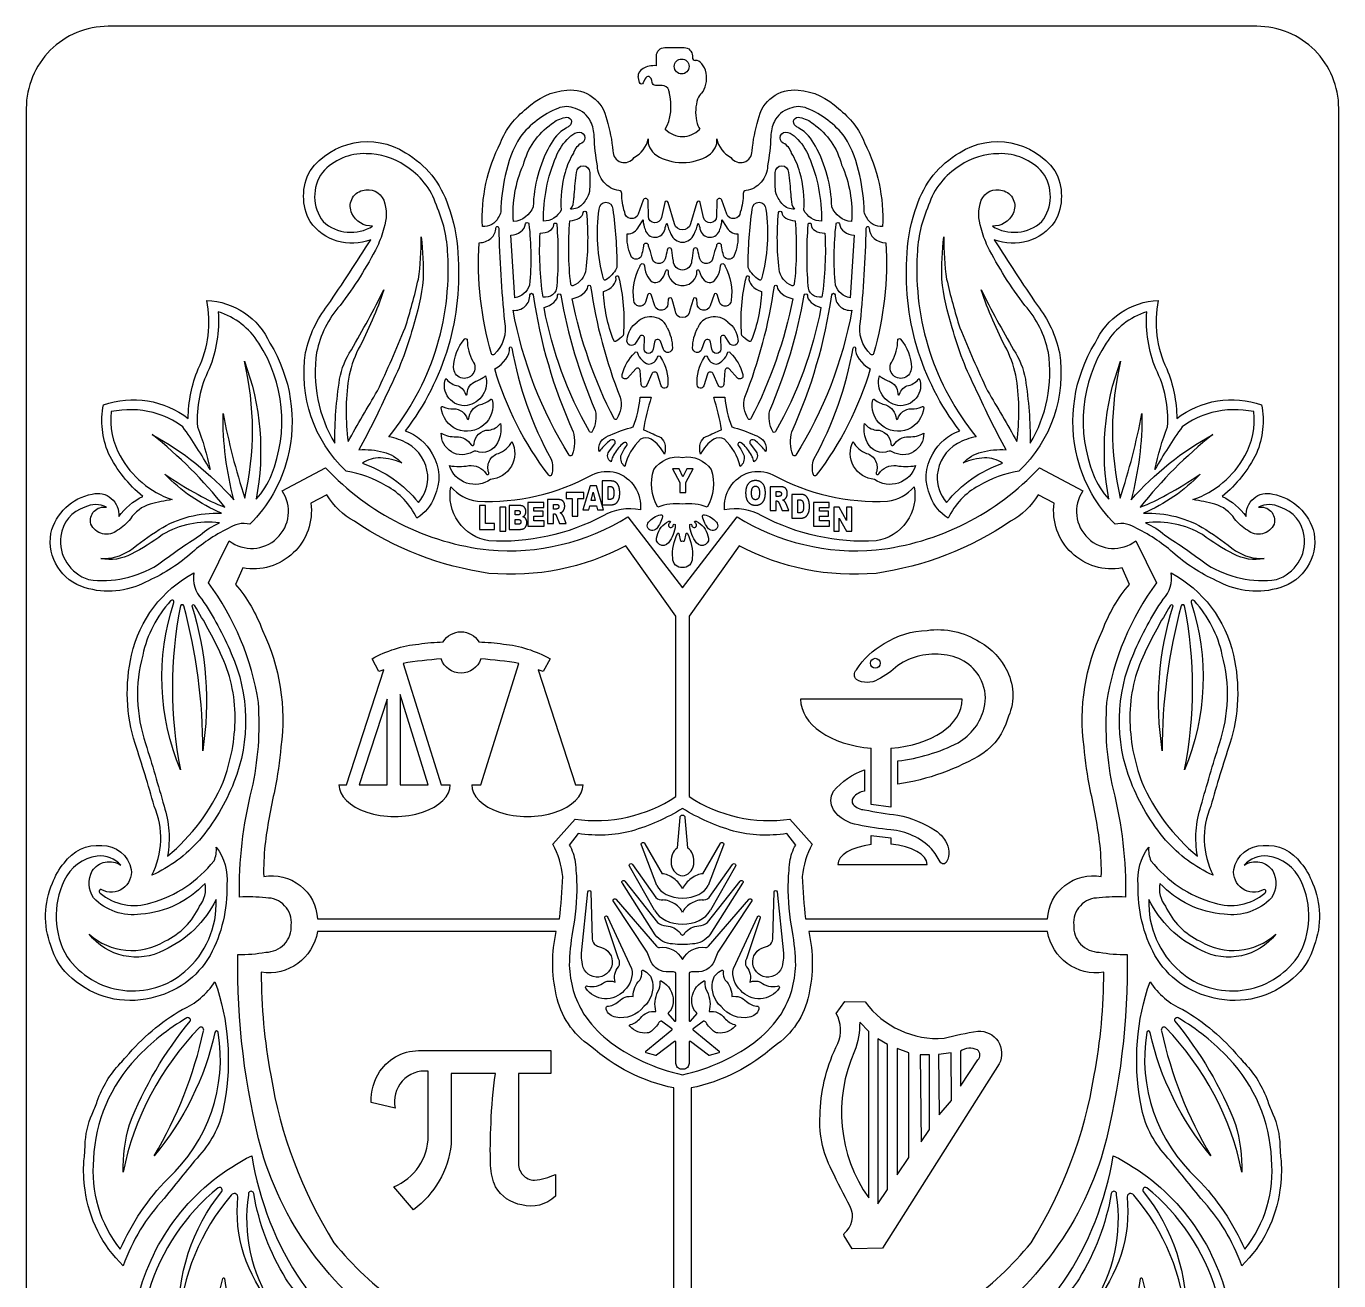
# Model space of a CAD drawing. Header units: millimetres. Extents: x -400 to 400, y -650 to 510.
# Drawn here: x -400 to 400, y -254 to 510 of the extents above; entities that cross this region are included whole.
import ezdxf

# ---------------------------------------------------------------- set-up
doc = ezdxf.new("R2010")
doc.units = ezdxf.units.MM

msp = doc.modelspace()

# ---------------------------------------------------------------- linework, layer by layer
for p, q in [((170.5, 100), (72, 100)), ((94.68, -0.62), (149.18, -0.62))]:
    msp.add_line(p, q)
for points in [[(400, 460, 0.414214), (350, 510), (-350, 510, 0.414214), (-400, 460), (-400, -600, 0.414214), (-350, -650), (350, -650, 0.414214), (400, -600)], [(-71.55, 454.49, -0.882597), (-69, 449.24, -0.03927), (-71, 448, 0.145032), (-81, 437, 0.120384), (-91, 400, -0.279387), (-103, 391, -0.124568), (-97, 425.62, -0.179122), (-79.76, 450.51, -0.130975)], [(69, 449.24, -0.882597), (71.55, 454.49, -0.130975), (79.76, 450.51, -0.179122), (97, 425.62, -0.124568), (103, 391, -0.279387), (91, 400, 0.120384), (81, 437, 0.145032), (71, 448, -0.03927)], [(-84.75, 391.25, -0.104185), (-77.04, 430.55, -0.115958), (-69, 442.22, -0.16341), (-64.23, 445.3, -0.952509), (-61.45, 438.84, 0.180292), (-66.52, 432.78, 0.061688), (-71.55, 421.02, 0.079877), (-74, 398, -0.278737)], [(61.45, 438.84, -0.952509), (64.23, 445.3, -0.16341), (69, 442.22, -0.115958), (77.04, 430.55, -0.104185), (84.75, 391.25, -0.278737), (74, 398, 0.079877), (71.55, 421.02, 0.061688), (66.52, 432.78, 0.180292)], [(-151.23, 223.53, -0.17427), (-162, 210.39, 0.159251), (-180.54, 230.06, 0.093986), (-205, 239, -0.24764), (-229.73, 311.36, -0.110812), (-216.34, 339.95, 0.010399), (-190, 380, -0.344613), (-227, 391, -0.255449), (-227, 422, -0.395177), (-168.91, 433, -0.187467), (-142.85, 400.58, -0.082557), (-137, 372, -0.187127), (-169, 263.55, -0.188906), (-152.5, 249.54, -0.25665)], [(-167.53, 255.76, 0.08528), (-179, 260, 0.188184), (-143.09, 370.84, 0.095), (-150, 401, 0.178202), (-169, 425, 0.154112), (-192.78, 432.37, 0.226141), (-219.48, 421, 0.331914), (-219, 391, 0.335712), (-188.86, 388.27, -0.305721), (-201.47, 396, -0.48573), (-195, 410, -0.379045), (-182.03, 404, -0.167848), (-182.03, 387, -0.053564), (-186, 376, -0.046836), (-208.75, 339.95, 0.132303), (-223, 311.36, 0.17196), (-212, 256, -0.037954), (-209, 295, -0.098868), (-201.84, 312.95, 0.014625), (-182.03, 349.46, -0.038506), (-197.59, 313.22, 0.071513), (-203.61, 295, 0.067936), (-203.85, 257, -0.006014), (-185.89, 288, 0.01373), (-169, 326.39, 0.020464), (-161, 355.88, 0.039599), (-159.32, 381.71, -0.033565), (-158, 355.88, -0.053205), (-164.44, 326.39, -0.052164), (-179.3, 288, -0.018626), (-197.19, 252.04, -0.083065), (-182.24, 250.59, -0.136551), (-171.08, 244, 0.0882), (-184.14, 247.13, 0.170828), (-195, 243.77, -0.142136), (-161, 220, 0.202676), (-155.3, 236.69, 0.245708)], [(162, 210.39, -0.17427), (151.23, 223.53, -0.25665), (152.5, 249.54, -0.188906), (169, 263.55, -0.187127), (137, 372, -0.082557), (142.85, 400.58, -0.187467), (168.91, 433, -0.395177), (227, 422, -0.255449), (227, 391, -0.344613), (190, 380, 0.010399), (216.34, 339.95, -0.110812), (229.73, 311.36, -0.24764), (205, 239, 0.093986), (180.54, 230.06, 0.159251)], [(179, 260, 0.08528), (167.53, 255.76, 0.245708), (155.3, 236.69, 0.202676), (161, 220, -0.142136), (195, 243.77, 0.170828), (184.14, 247.13, 0.0882), (171.08, 244, -0.136551), (182.24, 250.59, -0.083065), (197.19, 252.04, -0.018626), (179.3, 288, -0.052164), (164.44, 326.39, -0.053205), (158, 355.88, -0.033565), (159.32, 381.71, 0.039599), (161, 355.88, 0.020464), (169, 326.39, 0.01373), (185.89, 288, -0.006014), (203.85, 257, 0.067936), (203.61, 295, 0.071513), (197.59, 313.22, -0.038506), (182.03, 349.46, 0.014625), (201.84, 312.95, -0.098868), (209, 295, -0.037954), (212, 256, 0.17196), (223, 311.36, 0.132303), (208.75, 339.95, -0.046836), (186, 376, -0.053564), (182.03, 387, -0.167848), (182.03, 404, -0.379045), (195, 410, -0.48573), (201.47, 396, -0.305721), (188.86, 388.27, 0.335712), (219, 391, 0.331914), (219.48, 421, 0.226141), (192.78, 432.37, 0.154112), (169, 425, 0.178202), (150, 401, 0.095), (143.09, 370.84, 0.188184)], [(-61.16, 401.39, -0.226836), (-68.19, 398.62, 0.179479), (-66.28, 404.63, 0.058101), (-66, 407.36, -0.017119), (-64.53, 421.02, -1), (-56.52, 421.02), (-56.52, 413.54, -0.055433), (-57, 407.85, -0.071425)], [(64.53, 421.02, -0.017119), (66, 407.36, 0.058101), (66.28, 404.63, 0.179479), (68.19, 398.62, -0.226836), (61.16, 401.39, -0.071425), (57, 407.85, -0.055433), (56.52, 413.54), (56.52, 421.02, -1)], [(-50.81, 398.62, -1), (-42.48, 398.62, -0.035266), (-40, 363.48, -0.122399), (-40.23, 362.55, -0.127557), (-46.7, 355.47, -0.511443), (-48.21, 356.06, -0.097831)], [(40, 363.48, -0.035266), (42.48, 398.62, -1), (50.81, 398.62, -0.097831), (48.21, 356.06, -0.511443), (46.7, 355.47, -0.127557), (40.23, 362.55, -0.122399)], [(-7.01, 383.44, 0.318464), (0, 378.47, 0.318463), (7.01, 383.44, 0.065244), (9.47, 390, -0.122537), (10.61, 386.56, 0.8187), (22.83, 386.31, 0.087539), (24, 392), (26.58, 388.03, 0.293419), (33.69, 383.47, -0.119978), (31.59, 370.45, -0.849589), (24.74, 371.49, -0.079876), (23.85, 376.14, 1), (20.64, 376.14, 0.032057), (18.62, 369.49, -0.869541), (10.52, 368.43, -0.018413), (9.3, 373.63, 1), (6.54, 373.62, -0.036877), (5.52, 367, -0.41159), (0, 361.51, -0.411592), (-5.52, 367, -0.036877), (-6.54, 373.62, 1), (-9.3, 373.63, -0.018413), (-10.52, 368.43, -0.869541), (-18.62, 369.49, 0.032057), (-20.64, 376.14, 1), (-23.85, 376.14, -0.079876), (-24.74, 371.49, -0.849589), (-31.59, 370.45, -0.119978), (-33.69, 383.47, 0.293419), (-26.58, 388.03), (-24, 392, 0.087539), (-22.83, 386.31, 0.8187), (-10.61, 386.56, -0.122537), (-9.47, 390, 0.065244)], [(-240.76, 246.86, -0.136531), (-263.68, 206.66, 0.217881), (-277, 204, 0.075127), (-300.17, 188.34, -0.076091), (-327.26, 171.46, -0.200474), (-364.14, 168, -0.378837), (-385, 201.11, -0.297623), (-359.82, 225, -0.522057), (-343.66, 211.27, -0.118691), (-329, 223.62, -0.104893), (-349.85, 249.78, -0.147206), (-352.98, 279.45, -0.254314), (-301.24, 271, -0.098182), (-295.19, 301.28, 0.166025), (-290, 343, -0.284454), (-251.5, 317, -0.202097)], [(-304.59, 266, 0.102791), (-322.69, 274.65, 0.116051), (-348.16, 275.27, 0.160617), (-342.67, 248.29, 0.190509), (-311.08, 221.69, 0.019177), (-324.46, 218.96, 0.170398), (-336.51, 210, -0.084503), (-344.33, 203, -0.49697), (-360.68, 206.78, -0.547388), (-351, 217, 0.248678), (-364.37, 217, 0.292937), (-379.01, 199.49, 0.363451), (-362, 173, 0.176516), (-319.96, 182, -0.014844), (-294, 200, -0.077642), (-282.24, 207.49, 0.165652), (-317, 200.32, -0.048017), (-336, 188.52, -0.178376), (-354.5, 185.74, 0.150162), (-337.06, 190.5, -0.012716), (-319, 203.49, -0.150096), (-281.02, 213.35, -0.101898), (-315.53, 237.24, 0.034474), (-295.19, 224.74, 0.033951), (-279, 217, 0.059561), (-323.28, 261.34, -0.085489), (-273.41, 221.57, -0.067685), (-280.03, 274.11, 0.032613), (-266.77, 222.63, 0.115723), (-267.05, 306, -0.137951), (-259.89, 221.88, 0.089633), (-250.54, 236.71, 0.244699), (-258.26, 317, 0.181775), (-283, 336, -0.114395), (-288.5, 301.28, 0.136261), (-295.64, 266, -0.041702), (-287.95, 240.03, 0.024897)], [(263.68, 206.66, -0.136531), (240.76, 246.86, -0.202097), (251.5, 317, -0.284454), (290, 343, 0.166025), (295.19, 301.28, -0.098182), (301.24, 271, -0.254314), (352.98, 279.45, -0.147206), (349.85, 249.78, -0.104893), (329, 223.62, -0.118691), (343.66, 211.27, -0.522057), (359.82, 225, -0.297623), (385, 201.11, -0.378837), (364.14, 168, -0.200474), (327.26, 171.46, -0.076091), (300.17, 188.34, 0.075127), (277, 204, 0.217881)], [(322.69, 274.65, 0.102791), (304.59, 266, 0.024897), (287.95, 240.03, -0.041702), (295.64, 266, 0.136261), (288.5, 301.28, -0.114395), (283, 336, 0.181775), (258.26, 317, 0.244699), (250.54, 236.71, 0.089633), (259.89, 221.88, -0.137951), (267.05, 306, 0.115723), (266.77, 222.63, 0.032613), (280.03, 274.11, -0.067685), (273.41, 221.57, -0.085489), (323.28, 261.34, 0.059561), (279, 217, 0.033951), (295.19, 224.74, 0.034474), (315.53, 237.24, -0.101898), (281.02, 213.35, -0.150096), (319, 203.49, -0.012716), (337.06, 190.5, 0.150162), (354.5, 185.74, -0.178376), (336, 188.52, -0.048017), (317, 200.32, 0.165652), (282.24, 207.49, -0.077642), (294, 200, -0.014844), (319.96, 182, 0.176516), (362, 173, 0.363451), (379.01, 199.49, 0.292937), (364.37, 217, 0.248678), (351, 217, -0.547388), (360.68, 206.78, -0.49697), (344.33, 203, -0.084503), (336.51, 210, 0.170398), (324.46, 218.96, 0.019177), (311.08, 221.69, 0.190509), (342.67, 248.29, 0.160617), (348.16, 275.27, 0.116051)], [(-132.93, 319.4, -0.700743), (-131.16, 318.75, 0.126973), (-127.88, 306, -1.426387), (-139.5, 302.21, -0.167562)], [(131.16, 318.75, -0.700743), (132.93, 319.4, -0.167562), (139.5, 302.21, -1.426387), (127.88, 306, 0.126973)], [(-33.62, 295.73, -0.853806), (-36.7, 297.78, -0.149468), (-29, 311, -1), (-27.45, 311, 0.235806), (-20.7, 304.17, 0.291083), (-15.17, 308.35, -1), (-13.31, 308.35, -0.16787), (-9, 291.5, -0.856133), (-12.91, 290.89), (-15.2, 298.07, 0.692804), (-18.73, 298.25), (-21.75, 291.28, -0.782), (-25.24, 291.86), (-25.9, 300.37, 0.654181), (-28.5, 301.27)], [(36.7, 297.78, -0.853806), (33.62, 295.73), (28.5, 301.27, 0.654181), (25.9, 300.37), (25.24, 291.86, -0.782), (21.75, 291.28), (18.73, 298.25, 0.692804), (15.2, 298.07), (12.91, 290.89, -0.856133), (9, 291.5, -0.16787), (13.31, 308.35, -1), (15.17, 308.35, 0.291083), (20.7, 304.17, 0.235806), (27.45, 311, -1), (29, 311, -0.149468)], [(-144.35, 295.43), (-144.32, 295.51, 0.161915), (-137.81, 291.17, -0.281112), (-132.3, 285.92, 0.980172), (-131.16, 286.2, -0.32782), (-125.9, 293.72, 0.059887), (-120, 297, -0.439847), (-131.34, 278.98, -0.563913)], [(144.32, 295.51), (144.35, 295.43, -0.563913), (131.34, 278.98, -0.439847), (120, 297, 0.059887), (125.9, 293.72, -0.32782), (131.16, 286.2, 0.980172), (132.3, 285.92, -0.281112), (137.81, 291.17, 0.161915)], [(-147, 277.65, -0.846158), (-145.83, 278.2, 0.137313), (-139.5, 277.04, -0.317314), (-131.16, 270.87, 0.838652), (-130.24, 271, -0.278883), (-124, 279.45, 0.152422), (-117.13, 282.66, -0.475795), (-116.03, 282.5, -1.072656)], [(-37.5, 248.34, -0.098168), (-33.91, 254.58, 0.823884), (-35.77, 256.23), (-37.5, 254.9, 0.072668), (-42.48, 247.79, 0.062863), (-43.55, 244.69, -0.453281), (-44.84, 250.86), (-41.35, 255.51, 0.65318), (-42.43, 258.07, 0.206123), (-45, 257, 0.031043), (-50, 252), (-50.86, 251), (-51, 252, -0.22139), (-49, 258, -0.098118), (-44, 261, -0.035117), (-30, 266, 0.082676), (-25.9, 284), (-19, 284, 0.043077), (-23.72, 264.25, -0.000469), (-14.5, 260.07, -0.237886), (-11, 256.23, -0.135456), (-11, 249.37, 0.133391), (-19, 258.44, 0.244349), (-25.57, 258.44, 0.143015), (-35.25, 241.78, -0.257496)], [(33.91, 254.58, -0.098168), (37.5, 248.34, -0.257496), (35.25, 241.78, 0.143015), (25.57, 258.44, 0.244349), (19, 258.44, 0.133391), (11, 249.37, -0.135456), (11, 256.23, -0.237886), (14.5, 260.07, -0.000469), (23.72, 264.25, 0.043077), (19, 284), (25.9, 284, 0.082676), (30, 266, -0.035117), (44, 261, -0.098118), (49, 258, -0.22139), (51, 252), (50.86, 251), (50, 252, 0.031043), (45, 257, 0.206123), (42.43, 258.07, 0.65318), (41.35, 255.51), (44.84, 250.86, -0.453281), (43.55, 244.69, 0.062863), (42.48, 247.79, 0.072668), (37.5, 254.9), (35.77, 256.23, 0.823884)], [(145.83, 278.2, -0.846158), (147, 277.65, -1.072656), (116.03, 282.5, -0.475795), (117.13, 282.66, 0.152422), (124, 279.45, -0.278883), (130.24, 271, 0.838652), (131.16, 270.87, -0.317314), (139.5, 277.04, 0.137313)], [(-138, 260, -0.263299), (-128.77, 255, 0.039553), (-128.64, 254.87, 0.62579), (-127, 255.59, -0.408746), (-118.08, 264, 0.040754), (-117.91, 264.01, 0.192483), (-111, 268, -0.149618), (-112, 258, -0.372348), (-123.99, 250.54, 0.257068), (-127.88, 250.79, -0.596751), (-147, 262.17, 0.151542)], [(128.77, 255, -0.263299), (138, 260, 0.151542), (147, 262.17, -0.596751), (127.88, 250.79, 0.257068), (123.99, 250.54, -0.372348), (112, 258, -0.149618), (111, 268, 0.192483), (117.91, 264.01, 0.040754), (118.08, 264, -0.408746), (127, 255.59, 0.62579), (128.64, 254.87, 0.039553)], [(-130.33, 242.36, -0.278472), (-119.62, 237.45, 0.976812), (-118.07, 238.08, -0.437277), (-112.25, 249.78, 0.190759), (-104, 257, -0.538777), (-117, 234, -0.512585), (-142.02, 242.36, 0.091281)], [(119.62, 237.45, -0.278472), (130.33, 242.36, 0.091281), (142.02, 242.36, -0.512585), (117, 234, -0.538777), (104, 257, 0.190759), (112.25, 249.78, -0.437277), (118.07, 238.08, 0.976812)], [(15, 217, 0.138597), (0, 218.84, 0.138597), (-15, 217, -0.212806), (-17.53, 240.03, -0.293364), (0, 247.4, -0.293364), (17.53, 240.03, -0.212806)], [(-48.36, 211.72, -0.135824), (-118, 196.5, -0.421341), (-141.23, 229.53, 0.183382), (-125, 220.69, 0.138029), (-55, 236.83, -0.388234), (-29.04, 229.25, -0.176382), (-25.67, 215.4, 0.189697)], [(118, 196.5, -0.135824), (48.36, 211.72, 0.189697), (25.67, 215.4, -0.176382), (29.04, 229.25, -0.388234), (55, 236.83, 0.138029), (125, 220.69, 0.183382), (141.23, 229.53, -0.421341)], [(-254.5, 11, 0.033994), (-255.25, -8, -0.456508), (-222.5, -33.75), (-75, -33.75, 0.019574), (-73, -8, 0.10433), (-79, 11.75), (-65.5, 27, 0.18185), (-4, 40.75), (-4, 150.75), (-34.5, 193.5, -0.14492), (-118, 176.75, -0.114204), (-200, 208.5, -0.130893), (-216.75, 224.5), (-226.5, 219.5, -0.507313), (-268, 180), (-272.5, 170, -0.091026), (-256, 142, -0.146873), (-244.75, 71, -0.025771), (-248.5, 45, 0.028795)], [(255.25, -8, 0.033994), (254.5, 11, 0.028795), (248.5, 45, -0.025771), (244.75, 71, -0.146873), (256, 142, -0.091026), (272.5, 170), (268, 180, -0.507313), (226.5, 219.5), (216.75, 224.5, -0.130893), (200, 208.5, -0.114204), (118, 176.75, -0.14492), (34.5, 193.5), (4, 150.75), (4, 40.75, 0.18185), (65.5, 27), (79, 11.75, 0.10433), (73, -8, 0.019574), (75, -33.75), (222.5, -33.75, -0.456508)], [(-15.88, 203.94, -1.030877), (-20.68, 208, -0.166298), (-13.39, 212.47, -0.551046), (-12.19, 211.27, -0.12183)], [(-8.6, 195.26, -0.89434), (-15.54, 199.57, -0.2152), (-8.38, 208.5, -1.002727), (-7.63, 207.5, 1.778671), (-5.62, 206, -1), (-4.38, 206, -0.147298)], [(15.54, 199.57, -0.89434), (8.6, 195.26, -0.147298), (4.38, 206, -1), (5.62, 206, 1.778671), (7.63, 207.5, -1.002727), (8.38, 208.5, -0.2152)], [(20.68, 208, -1.030877), (15.88, 203.94, -0.12183), (12.19, 211.27, -0.551046), (13.39, 212.47, -0.166298)], [(5.92, 186, -0.451065), (0, 180.25, -0.451065), (-5.92, 186, -0.14329), (-3.03, 201, -0.606776), (-2.31, 201, 0.005564), (-1.51, 197.13, 0.518936), (0, 196.5, 0.518936), (1.51, 197.13, 0.005564), (2.31, 201, -0.606776), (3.03, 201, -0.14329)], [(-294.46, 14.2, -0.1062), (-323.52, -7.17, 0.223624), (-322, 35, 0.009655), (-333.56, 73, -0.13536), (-335.76, 127, -0.219196), (-297.78, 177, 0.241636), (-293, 161, -0.047407), (-275.02, 128.01, -0.201219), (-273.41, 49.5, -0.080689)], [(323.52, -7.17, -0.1062), (294.46, 14.2, -0.080689), (273.41, 49.5, -0.201219), (275.02, 128.01, -0.047407), (293, 161, 0.241636), (297.78, 177, -0.219196), (335.76, 127, -0.13536), (333.56, 73, 0.009655), (322, 35, 0.223624)], [(-280.03, 49.5, 0.089015), (-272.65, 88.92, 0.113148), (-281.63, 128.01, 0.029696), (-297.33, 157, 0.70062), (-299.01, 157, -0.113973), (-292.44, 68.7, 0.06859), (-304, 157, 0.63023), (-306.02, 157, 0.097863), (-306.02, 57, -0.180394), (-310, 158.99, 0.858631), (-312, 160, 0.132676), (-329, 127, 0.148281), (-327.26, 73, -0.005859), (-316, 35, -0.122059), (-313.86, 4.5, 0.118376)], [(272.65, 88.92, 0.089015), (280.03, 49.5, 0.118376), (313.86, 4.5, -0.122059), (316, 35, -0.005859), (327.26, 73, 0.148281), (329, 127, 0.132676), (312, 160, 0.858631), (310, 158.99, -0.180394), (306.02, 57, 0.097863), (306.02, 157, 0.63023), (304, 157, 0.06859), (292.44, 68.7, -0.113973), (299.01, 157, 0.70062), (297.33, 157, 0.029696), (281.63, 128.01, 0.113148)], [(131.23, 62.51, 0.088414), (168, 73.57, 0.201924), (183.96, 94.74, 0.165187), (182.34, 111.19, 0.276955), (159.44, 127.04, 0.18878), (131.23, 120.68, -0.06914), (119.11, 112, -0.265475), (106, 112, -0.391019), (106, 118, -0.126432), (123, 133.93, -0.134243), (149.1, 142, -0.177178), (181.11, 135, -0.155509), (198, 117, -0.227854), (198, 88, -0.177668), (183.14, 67, -0.099194), (131.23, 48.3)], [(92, 32.71, -0.267449), (92, 44, -0.133918), (111, 57), (111, 44, 0.205402), (104, 40, 0.335312), (104, 36, 0.202114), (111, 32.71, 0.025976), (131.23, 29.5, -0.09017), (154.25, 20.11, -0.105919), (160.4, 13.56, -0.252384), (161.01, 1.05, -0.621917), (157, 1, 0.066675), (151.79, 8.88, 0.18103), (127, 20.52, -0.028494), (107, 23.52, -0.208048)], [(0, 33.5, -0.065192), (-31, 19.75, -0.102744), (-63.5, 18.25), (-69, 11.25, -0.109612), (-65.5, 1, -0.029266), (-64.5, -13, -0.051222), (-67, -41.5, 0.036831), (-69, -62, 0.130389), (-60.25, -91.5, 0.076298), (-46, -107.25, 0.111762), (0, -128.75, 0.111762), (46, -107.25, 0.076298), (60.25, -91.5, 0.130389), (69, -62, 0.036831), (67, -41.5, -0.051222), (64.5, -13, -0.029266), (65.5, 1, -0.109612), (69, 11.25), (63.5, 18.25, -0.102744), (31, 19.75, -0.065192)], [(-336, -3.62, -0.610269), (-354, -16, 1), (-355, -18, 0.259), (-323.98, -24, 0.154067), (-285.52, 1.56, 0.135171), (-284.19, 10, -0.192421), (-277.79, -13, -0.132066), (-287.95, -56, -0.213515), (-323.98, -81.97, -0.245103), (-372, -70, -0.156613), (-385, -50, -0.197825), (-384, -12, -0.098842), (-376.86, 0.28, -0.265639), (-354, 11, -0.360611)], [(354, -16, -0.610269), (336, -3.62, -0.360611), (354, 11, -0.265639), (376.86, 0.28, -0.098842), (384, -12, -0.197825), (385, -50, -0.156613), (372, -70, -0.245103), (323.98, -81.97, -0.213515), (287.95, -56, -0.132066), (277.79, -13, -0.192421), (284.19, 10, 0.135171), (285.52, 1.56, 0.154067), (323.98, -24, 0.259), (355, -18, 1)], [(-376.86, -10.44, 0.251266), (-375.03, -56.96, 0.441078), (-303.35, -65.89, 0.231071), (-284.28, -22, -0.169599), (-316, -52.87, -0.361149), (-361.7, -43, 0.334305), (-315.53, -47.3, 0.180329), (-294.46, -26, 0.231188), (-291.04, -12.09, -0.188467), (-330.13, -30.9, -0.239036), (-359, -21, -0.278759), (-359.82, -4.54, -0.417649), (-342.36, -1.07, 0.239627), (-356.68, 4.5, 0.253399)], [(375.03, -56.96, 0.251266), (376.86, -10.44, 0.253399), (356.68, 4.5, 0.239627), (342.36, -1.07, -0.417649), (359.82, -4.54, -0.278759), (359, -21, -0.239036), (330.13, -30.9, -0.188467), (291.04, -12.09, 0.231188), (294.46, -26, 0.180329), (315.53, -47.3, 0.334305), (361.7, -43, -0.361149), (316, -52.87, -0.169599), (284.28, -22, 0.231071), (303.35, -65.89, 0.441078)], [(0, -43.79, 0.132545), (1.5, -42.33, -0.217552), (10, -38, 0.185999), (15.15, -35.86), (35.17, -10.7, -1.139871), (36.66, -12), (16.62, -43.47, -0.222937), (6, -49, -0.015039), (0, -49.41, -0.015039), (-6, -49, -0.222937), (-16.62, -43.47), (-36.66, -12, -1.139871), (-35.17, -10.7), (-15.15, -35.86, 0.185999), (-10, -38, -0.217552), (-1.5, -42.33, 0.132545)], [(-55.88, -17.25), (-55.06, -45.82, 0.263677), (-52.51, -50.04, 0.073242), (-50, -51, -2.084154), (-61.22, -60, -0.040643), (-61.62, -55.15, -0.026975), (-61.6, -54.61), (-57.63, -17.25, -1)], [(0, -58.44, -0.310831), (14.12, -51.14, 0.251573), (15.88, -50.46), (40.46, -21.89, -0.026524), (40.53, -21.81, -1.067989), (41.88, -23.28), (21.5, -54, 0.063454), (20, -58, -0.309851), (10, -66, -0.049168), (6, -66, 0.367446), (4, -67), (4, -95.61, 0.684193), (4.87, -95.95), (9.03, -91.41, -0.219679), (5.59, -83.81, -0.271341), (12.71, -71.6, -0.770678), (13.69, -72, 0.174745), (15, -78, -0.174747), (16.24, -90.17, -0.271678), (25.67, -94.19, 0.152942), (31.62, -98.07, -0.76172), (31.99, -99.35, -0.233296), (21.52, -103.25, -0.145736), (18.88, -102.16, -0.091663), (14.38, -96.89, 0.243355), (12.77, -96), (6.52, -100.62, 0.488254), (6.49, -101.41), (22.27, -114.39, -0.604323), (22.08, -115.26), (16.24, -116.93, -0.237364), (15.8, -116.85), (4.8, -108.42, 0.621635), (4, -108.82), (4, -121.81, -0.414214), (0.5, -125.31), (-0.5, -125.31, -0.414214), (-4, -121.81), (-4, -108.82, 0.621635), (-4.8, -108.42), (-15.8, -116.85, -0.237364), (-16.24, -116.93), (-22.08, -115.26, -0.604323), (-22.27, -114.39), (-6.49, -101.41, 0.488254), (-6.52, -100.62), (-12.77, -96, 0.243355), (-14.38, -96.89, -0.091663), (-18.88, -102.16, -0.145736), (-21.52, -103.25, -0.233296), (-31.99, -99.35, -0.76172), (-31.62, -98.07, 0.152942), (-25.67, -94.19, -0.271678), (-16.24, -90.17, -0.174747), (-15, -78, 0.174745), (-13.69, -72, -0.770678), (-12.71, -71.6, -0.271341), (-5.59, -83.81, -0.219679), (-9.03, -91.41), (-4.87, -95.95, 0.684193), (-4, -95.61), (-4, -67, 0.367446), (-6, -66, -0.049168), (-10, -66, -0.309851), (-20, -58, 0.063454), (-21.5, -54), (-41.88, -23.28, -1.067989), (-40.53, -21.81, -0.026524), (-40.46, -21.89), (-15.88, -50.46, 0.251573), (-14.12, -51.14, -0.310831)], [(55.06, -45.82), (55.88, -17.25, -1), (57.63, -17.25), (61.6, -54.61, -0.026975), (61.62, -55.15, -0.040643), (61.22, -60, -2.084154), (50, -51, 0.073242), (52.51, -50.04, 0.263677)], [(-39, -58), (-47.26, -33.18, -0.958089), (-45.78, -32.25, -0.082691), (-45.66, -32.52), (-30.99, -63.98, -0.264671), (-35.46, -77.32, -0.484016), (-59, -76, -0.742061), (-57.88, -74.66, 0.231618), (-47.55, -72.23, -0.194826), (-41, -72.25, -0.252012), (-39, -63, 0.276596)], [(47.26, -33.18), (39, -58, 0.276596), (39, -63, -0.252012), (41, -72.25, -0.194826), (47.55, -72.23, 0.231618), (57.88, -74.66, -0.742061), (59, -76, -0.484016), (35.46, -77.32, -0.264671), (30.99, -63.98), (45.66, -32.52, -0.082691), (45.78, -32.25, -0.958089)], [(-251, -128.96, 0.098318), (-212.5, -231, 0.136548), (-125, -293), (-69, -311.5, -0.061621), (-5.25, -337.25), (-5.25, -136.75, -0.131308), (-56, -111.25, -0.195444), (-77, -80, -0.108196), (-77, -41.5), (-222.5, -41.5, -0.411876), (-256.75, -66.25, 0.046403)], [(212.5, -231, 0.098318), (251, -128.96, 0.046403), (256.75, -66.25, -0.411876), (222.5, -41.5), (77, -41.5, -0.108196), (77, -80, -0.195444), (56, -111.25, -0.131308), (5.25, -136.75), (5.25, -337.25, -0.061621), (69, -311.5), (125, -293, 0.136548)], [(-356.68, -144.76, -0.105752), (-342.67, -121.7, 0.013149), (-339.16, -117.78, -0.083322), (-305, -89, 0.147333), (-285, -72, -0.131573), (-279.21, -145.37, -0.14677), (-293, -176, 0.006147), (-316, -204, 0.101135), (-340.89, -245, -0.16962), (-364.14, -198.82, -0.058603), (-364.82, -181.06, 0.023376), (-364.14, -171.74, -0.099127), (-359.82, -152.66, 0.02126)], [(-46, -87, 0.173214), (-39, -84, -0.236068), (-30, -81, -0.208012), (-26, -71, 0.177925), (-24.88, -66.25, -0.712299), (-24, -65, -0.256969), (-18.34, -72, -0.257916), (-23.49, -87.12, -0.285034), (-40.71, -93.64, -0.293725), (-46.5, -88.77, -0.332302)], [(39, -84, 0.173214), (46, -87, -0.332302), (46.5, -88.77, -0.293725), (40.71, -93.64, -0.285034), (23.49, -87.12, -0.257916), (18.34, -72, -0.256969), (24, -65, -0.712299), (24.88, -66.25, 0.177925), (26, -71, -0.208012), (30, -81, -0.236068)], [(342.67, -121.7, -0.105752), (356.68, -144.76, 0.02126), (359.82, -152.66, -0.099127), (364.14, -171.74, 0.023376), (364.82, -181.06, -0.058603), (364.14, -198.82, -0.16962), (340.89, -245, 0.101135), (316, -204, 0.006147), (293, -176, -0.14677), (279.21, -145.37, -0.131573), (285, -72, 0.147333), (305, -89, -0.083322), (339.16, -117.78, 0.013149)], [(98.54, -226.75, -0.370753), (98.54, -225.44, 0.355064), (102.23, -209, -0.008785), (91, -186.95, -0.143764), (84, -151, -0.110324), (94.68, -109.71, 0.234534), (93.75, -91.41), (99, -84), (111.4, -84.37, 0.257766), (159.44, -106.45, -0.027025), (180, -102.16, -0.587035), (193, -122), (121.93, -234.42), (103.33, -234.76)], [(-300.02, -95.98, 0.618034), (-302.02, -93.98, 0.069783), (-333.06, -118.75, 0.180566), (-359, -180, 0.197272), (-342.67, -235, -0.089913), (-313.74, -192, 0.254049), (-283, -103, 1), (-285, -103, -0.119777), (-322, -178, 0.081921), (-292, -102, 0.792037), (-294.46, -100, 0.142047), (-341, -188, -0.071279), (-337.15, -159, -0.078854)], [(302.02, -93.98, 0.618034), (300.02, -95.98, -0.078854), (337.15, -159, -0.071279), (341, -188, 0.142047), (294.46, -100, 0.792037), (292, -102, 0.081921), (322, -178, -0.119777), (285, -103, 1), (283, -103, 0.254049), (313.74, -192, -0.089913), (342.67, -235, 0.197272), (359, -180, 0.180566), (333.06, -118.75, 0.069783)], [(104.83, -114.39, 0.265105), (113.49, -203.72), (113.49, -102.42), (108, -96.58, -0.093372)], [(-184.49, -126.5, -0.257265), (-159, -114), (-80.25, -114), (-80.25, -128), (-100, -128), (-100, -182, 0.423129), (-90.12, -193, 0.06555), (-77.5, -189.5), (-77.5, -202.75, -0.259483), (-98, -208, -0.216609), (-114, -197, -0.081202), (-117, -184, -0.021424), (-116.66, -158.28, -0.03037), (-114, -128), (-141, -128), (-141, -171, -0.208479), (-164, -211), (-176, -197, 0.305394), (-155, -165.82), (-155, -126.54, 0.515422), (-175.13, -149), (-189.73, -145.57, -0.146125)], [(169.35, -114.39), (169.35, -135.65), (180, -119.65, 0.460851), (179.74, -113.61, 0.273337)], [(-262.58, -177.99, 0.10888), (-232.03, -255.09, 0.201971), (-207.47, -270.17, -0.251747), (-236.84, -290.07, -0.29339), (-278.82, -270.17, -0.09467), (-291.04, -303.94, 0.309641), (-290, -319.97, -0.552409), (-270.25, -314.53, -0.459601), (-274.17, -337.25, -0.357075), (-318, -324.06, -0.240847), (-331.08, -261.41, -0.213511)], [(232.03, -255.09, 0.10888), (262.58, -177.99, -0.213511), (331.08, -261.41, -0.240847), (318, -324.06, -0.357075), (274.17, -337.25, -0.459601), (270.25, -314.53, -0.552409), (290, -319.97, 0.309641), (291.04, -303.94, -0.09467), (278.82, -270.17, -0.29339), (236.84, -290.07, -0.251747), (207.47, -270.17, 0.201971)], [(-275, -202, 0.161266), (-307, -279.94, -0.182819), (-280.82, -199.72, 0.816406), (-282.99, -197.56, 0.149919), (-325.33, -260.51, 0.069683), (-327, -292, 0.087974), (-316, -318, 0.182898), (-293, -334.64, 0.284018), (-273.18, -328.63, -0.327502), (-293.75, -324.21, -0.254466), (-296.42, -303, 0.047247), (-280.21, -252.81, -0.909418), (-279.21, -252.81, 0.3326), (-252, -283, 0.294412), (-216.34, -273.74, -0.162965), (-241.68, -253, -0.096384), (-261.33, -201.09, 1.136958), (-264.48, -202, 0.188), (-250, -269, -0.206199), (-271, -203, 0.705332)], [(307, -279.94, 0.161266), (275, -202, 0.705332), (271, -203, -0.206199), (250, -269, 0.188), (264.48, -202, 1.136958), (261.33, -201.09, -0.096384), (241.68, -253, -0.162965), (216.34, -273.74, 0.294412), (252, -283, 0.3326), (279.21, -252.81, -0.909418), (280.21, -252.81, 0.047247), (296.42, -303, -0.254466), (293.75, -324.21, -0.327502), (273.18, -328.63, 0.284018), (293, -334.64, 0.182898), (316, -318, 0.087974), (327, -292, 0.069683), (325.33, -260.51, 0.149919), (282.99, -197.56, 0.816406), (280.82, -199.72, -0.182819)]]:
    msp.add_lwpolyline(points, format="xyb", close=True)
for points in [[(-15.85, 485.99), (-15.85, 492, -0.414214), (-10.85, 497), (1, 497, -0.414214), (6, 492), (6, 491, 0.414212), (7.78, 489.22)], [(-22.95, 477.75), (-23.9, 475.54, -0.740695), (-26.27, 475.8), (-26.94, 479.31)], [(-8.33, 471.06, 0.320713), (-12.43, 473.98), (-16.5, 473.98, -0.385399), (-18.51, 475.8)], [(20.85, 441.41, 0.222956), (29.55, 430.02, 0.736878), (42.45, 434.02, -0.052768), (46.16, 453, -0.394455), (70.51, 471.06, -0.181333), (95, 459.81, -0.138904), (111, 439, -0.12979), (122, 388, -0.302494), (112.26, 393.42, -0.09805), (110.74, 397, 0.056559), (108, 419, 0.090912), (99.01, 442.51, 0.132667), (76, 460, 0.208656), (65.25, 459.81, 0.205419), (56, 452, 0.103051), (53.83, 442.86, -0.032907), (51.87, 425.01, -0.173214), (47.87, 415.01, -0.20422), (38.77, 410.05, 0.39096), (36.96, 408.03, -0.083729), (35.25, 396.83, -0.825559), (27, 395.58), (23.99, 404.03, 0.833111), (20.92, 403.53), (20.72, 394.18, -0.888368), (12.86, 393.42), (10.86, 402.6, 0.779091), (8.66, 402.68), (4.9, 389.59, -0.334521), (0, 385.9, -0.334521), (-4.9, 389.59), (-8.66, 402.68, 0.779091), (-10.86, 402.6), (-12.86, 393.42, -0.888368), (-20.72, 394.18), (-20.92, 403.53, 0.833111), (-23.99, 404.03), (-27, 395.58, -0.825559), (-35.25, 396.83, -0.083729), (-36.96, 408.03, 0.39096), (-38.77, 410.05, -0.20422), (-47.87, 415.01, -0.173214), (-51.87, 425.01, -0.032907), (-53.83, 442.86, 0.103051), (-56, 452, 0.205419), (-65.25, 459.81, 0.208656), (-76, 460, 0.132667), (-99.01, 442.51, 0.090912), (-108, 419, 0.056559), (-110.74, 397, -0.09805), (-112.26, 393.42, -0.302494), (-122, 388, -0.12979), (-111, 439, -0.138904), (-95, 459.81, -0.181333), (-70.51, 471.06, -0.394455), (-46.16, 453, -0.052768), (-42.45, 434.02, 0.736878), (-29.55, 430.02, 0.222956), (-20.85, 441.41)], [(-8.03, 469.98, 0.001601), (-8.11, 469.93, 0.0461), (-8.23, 470.72)], [(-60.52, 396.46, -0.917808), (-58.51, 396.47, -0.050512), (-58.85, 362, -0.282825), (-66.76, 351.97, -0.486374), (-68.1, 352.8, -0.048517), (-68.67, 391.52)], [(68.67, 391.52, -0.048517), (68.1, 352.8, -0.486374), (66.76, 351.97, -0.282825), (58.85, 362, -0.050512), (58.51, 396.47, -0.917808), (60.52, 396.46)], [(-113.74, 387.23, -1.015323), (-112, 387, 0.019027), (-108.46, 330.09, -0.258988), (-114.8, 310.06, -0.561438), (-116.44, 310.51, -0.085729), (-124, 378.17)], [(-95.72, 389.59, -0.891072), (-93.62, 389.59, -0.051902), (-93.24, 352.32, -0.266532), (-102.16, 344.48), (-104.72, 382.82)], [(-78.43, 389.1, -1.125371), (-76.6, 389.1, -0.037233), (-76.6, 351.92, -0.468419), (-85, 345, -0.048451), (-86.82, 384)], [(86.82, 384, -0.048451), (85, 345, -0.468419), (76.6, 351.92, -0.037233), (76.6, 389.1, -1.125371), (78.43, 389.1)], [(104.72, 382.82), (102.16, 344.48, -0.266532), (93.24, 352.32, -0.051902), (93.62, 389.59, -0.891072), (95.72, 389.59)], [(124, 378.17, -0.085729), (116.44, 310.51, -0.561438), (114.8, 310.06, -0.258988), (108.46, 330.09, 0.019027), (112, 387, -1.015323), (113.74, 387.23)], [(23.15, 364.15, -0.9739), (25.85, 364, -0.165528), (29.61, 343, -0.849027), (22.62, 341.93), (21.1, 346.6, 0.721406), (19.2, 346.61), (16.87, 339.74, -0.845109), (8.97, 341.01), (8.64, 343.68, 0.941371), (6.4, 343.54), (4.52, 336.98, -0.411831), (0, 332.54, -0.411831), (-4.52, 336.98), (-6.4, 343.54, 0.941371), (-8.64, 343.68), (-8.97, 341.01, -0.845109), (-16.87, 339.74), (-19.2, 346.61, 0.721406), (-21.1, 346.6), (-22.62, 341.93, -0.849027), (-29.61, 343, -0.165528), (-25.85, 364, -0.9739), (-23.15, 364.15)], [(-10.25, 361.04, -1.067552), (-8.83, 360.58, 0.374338), (-1, 352.07), (1, 352.07, 0.374338), (8.83, 360.58, -1.067552), (10.25, 361.04)], [(-57.69, 351.51, -0.914589), (-56.01, 351.6, 0.0585), (-38, 284, -0.207842), (-40.02, 270.91, -0.580378), (-41.75, 270.99, -0.069401), (-67.28, 344.01)], [(-40.56, 357.07, -0.96069), (-38.93, 357.42, -0.075189), (-35.99, 322.22, -0.169434), (-36.25, 321.61, -0.068005), (-40.46, 318.08, -0.470547), (-41.93, 318.56, -0.082984), (-48.21, 348.48)], [(48.21, 348.48, -0.082984), (41.93, 318.56, -0.470547), (40.46, 318.08, -0.068005), (36.25, 321.61, -0.169434), (35.99, 322.22, -0.075189), (38.93, 357.42, -0.96069), (40.56, 357.07)], [(67.28, 344.01, -0.069401), (41.75, 270.99, -0.580378), (40.02, 270.91, -0.207842), (38, 284, 0.0585), (56.01, 351.6, -0.914589), (57.69, 351.51)], [(-93, 346.49, -0.833241), (-91, 346.49, 0.069826), (-66.69, 263, -0.153328), (-67.21, 248.95, -0.626897), (-69, 248.76, -0.095498), (-103.24, 336.98)], [(-76.11, 346.22, -0.867381), (-74.23, 346.27, 0.06137), (-53.14, 276, -0.170565), (-54.97, 263.17, -0.593619), (-56.72, 263.13, -0.084382), (-84.38, 338.66)], [(84.38, 338.66, -0.084382), (56.72, 263.13, -0.593619), (54.97, 263.17, -0.170565), (53.14, 276, 0.06137), (74.23, 346.27, -0.867381), (76.11, 346.22)], [(103.24, 336.98, -0.095498), (69, 248.76, -0.626897), (67.21, 248.95, -0.153328), (66.69, 263, 0.069826), (91, 346.49, -0.833241), (93, 346.49)], [(-9.3, 326.2, -0.124556), (-6.18, 314.05, -0.838751), (-11.58, 313.08), (-13.44, 318.11, 0.837215), (-17.01, 317.47), (-17.98, 313.28, -1), (-23.31, 313.39), (-23.18, 320.15, 0.757015), (-26.08, 320.97), (-28.57, 316.9, -0.889296), (-33.71, 319.28, -0.22045), (-27.69, 329.69)], [(27.69, 329.69, -0.22045), (33.71, 319.28, -0.889296), (28.57, 316.9), (26.08, 320.97, 0.757015), (23.18, 320.15), (23.31, 313.39, -1), (17.98, 313.28), (17.01, 317.47, 0.837215), (13.44, 318.11), (11.58, 313.08, -0.838751), (6.18, 314.05, -0.124556), (9.3, 326.2)], [(-105.55, 313.71, -1.009738), (-104, 314, 0.082168), (-80.08, 246.28, -0.162446), (-79.77, 236.85, -0.612728), (-81.53, 236.53, -0.091558), (-114.47, 301.27)], [(114.47, 301.27, -0.091558), (81.53, 236.53, -0.612728), (79.77, 236.85, -0.162446), (80.08, 246.28, 0.082168), (104, 314, -1.009738), (105.55, 313.71)], [(-170, -288.5, -0.184449), (-256.5, -175, -0.068719), (-271, -55.5, 0.047513), (-254, -54, 0.433871), (-238.5, -37.5, 0.45564), (-254, -21, 0.044554), (-270, -20.5, -0.066217), (-262.5, 45, 0.074227), (-258.5, 98, 0.121646), (-289, 171), (-276.25, 196.5, 0.847182), (-244, 227), (-217.5, 241, 0.179607), (-118, 191, 0.162486), (-33.25, 211.25), (0, 168), (33.25, 211.25, 0.162486), (118, 191, 0.179607), (217.5, 241), (244, 227, 0.847182), (276.25, 196.5), (289, 171, 0.121646), (258.5, 98, 0.074227), (262.5, 45, -0.066217), (270, -20.5, 0.044554), (254, -21, 0.45564), (238.5, -37.5, 0.433871), (254, -54, 0.047513), (271, -55.5, -0.068719), (256.5, -175, -0.184449), (170, -288.5, -0.054254)], [(-209.42, 48), (-204.88, 48), (-182, 118), (-185, 117), (-189.25, 124.75, -0.099944), (-160.81, 133.7, -0.022653), (-145.83, 135, -0.566776), (-124.17, 135, -0.022653), (-109.19, 133.7, -0.099944), (-80.75, 124.75), (-85, 117), (-88, 118), (-65.12, 48), (-60.58, 48)], [(-128.46, 48), (-122.84, 48), (-99.71, 121.9, 0.02191), (-123, 124.59, -0.725159), (-147, 124.59, 0.02191), (-170.29, 121.9), (-147.16, 48), (-141.54, 48)], [(-3.11, 9.56), (-1.5, 28, -1), (1.5, 28), (3.11, 9.56)], [(-15.56, -13.35), (-25.01, 11.25, -1.098569), (-22.92, 12.05), (-12.35, -6.23)], [(12.35, -6.23), (22.92, 12.05, -1.098569), (25.01, 11.25), (15.56, -13.35)], [(-17, -28.52), (-32.3, -1.6, -1.137056), (-30.57, -0.62), (-16.22, -20.77, 0.219499), (-11.88, -22.16)], [(11.88, -22.16, 0.219499), (16.22, -20.77), (30.57, -0.62, -1.137056), (32.3, -1.6), (17, -28.52)]]:
    msp.add_lwpolyline(points, format="xyb")
for points in [[(0.25, 235.62), (-2.1, 240.49), (-6.08, 240.49), (-1.55, 232.06), (-1.55, 225.99), (2.03, 225.99), (2.03, 232.06), (6.54, 240.49), (2.59, 240.49)], [(-60.07, 222.41), (-60.07, 226), (-70.97, 226), (-70.97, 222.41), (-67.31, 222.41), (-67.31, 211.5), (-63.73, 211.5), (-63.73, 222.41)], [(-57.03, 215.51), (-56.46, 217.92), (-52.39, 217.92), (-51.81, 215.51), (-48.06, 215.51), (-52.41, 230.01), (-56.33, 230.01), (-60.69, 215.51)], [(-53.14, 221.06), (-55.68, 221.06), (-54.41, 226.26)], [(-120.15, 207.07), (-120.15, 218), (-123.74, 218), (-123.74, 203.5), (-114.57, 203.5), (-114.57, 207.07)], [(-107.74, 202.5), (-107.74, 217), (-111.33, 217), (-111.33, 202.5)], [(-84.56, 216.9), (-84.56, 220), (-94.18, 220), (-94.18, 205.5), (-84.39, 205.5), (-84.39, 208.78), (-90.59, 208.78), (-90.59, 211.64), (-85.01, 211.64), (-85.01, 214.6), (-90.59, 214.6), (-90.59, 216.9)], [(89.44, 216.9), (89.44, 220), (79.82, 220), (79.82, 205.5), (89.61, 205.5), (89.61, 208.78), (83.41, 208.78), (83.41, 211.64), (88.99, 211.64), (88.99, 214.6), (83.41, 214.6), (83.41, 216.9)], [(99.91, 209), (95.56, 217), (92.21, 217), (92.21, 202.5), (95.59, 202.5), (95.59, 210.45), (99.91, 202.5), (103.29, 202.5), (103.29, 217), (99.91, 217)], [(-197, 48), (-180, 48), (-180, 100)], [(-172, 48), (-155, 48), (-172, 103)], [(119.11, -106.85), (119.11, -207.37), (125, -198.49), (125, -110.35)], [(130.81, -112.7), (130.81, -189.72), (137.92, -179.01), (137.94, -115.42)], [(146, -116.52), (144.89, -116.53), (145.49, -169.48), (150.47, -162), (150.47, -116.52)], [(156, -116.41), (156.41, -153.07), (164.01, -144.47), (163.68, -115.43)]]:
    msp.add_lwpolyline(points, close=True)
for points in [[(-43.6, 233), (-48.93, 233), (-48.93, 218.5), (-43.6, 218.5)], [(-44.47, 221.79), (-45.35, 221.79), (-45.35, 229.72), (-44.45, 229.72)], [(59.4, 229.48), (53.43, 229.48), (53.43, 214.98), (57.03, 214.98), (57.03, 220.87), (57.35, 220.87)], [(58.53, 223.6), (57.03, 223.6), (57.03, 226.55), (58.6, 226.55)], [(72.03, 224.85), (66.7, 224.85), (66.7, 210.35), (72.03, 210.35)], [(-98.9, 218), (-105.6, 218), (-105.6, 203.5), (-99.42, 203.5)], [(-76.3, 221.7), (-82.27, 221.7), (-82.27, 207.2), (-78.67, 207.2), (-78.67, 213.09), (-78.35, 213.09)], [(-77.16, 215.83), (-78.67, 215.83), (-78.67, 218.77), (-77.09, 218.77)], [(58.87, 219.42), (60.78, 214.98), (64.83, 214.98), (63.1, 219.18)], [(71.17, 213.64), (70.29, 213.64), (70.29, 221.57), (71.18, 221.57)], [(-100.44, 212.31), (-101.99, 212.31), (-101.99, 215.06), (-100.41, 215.06)], [(-100.16, 206.61), (-101.99, 206.61), (-101.99, 209.54), (-100.16, 209.54)], [(-76.83, 211.64), (-74.92, 207.2), (-70.87, 207.2), (-72.6, 211.4)], [(127, 70.21), (127, 34.21), (115, 36), (115, 70.24)], [(115, 11.54), (115, 17.04), (127, 15.61), (127, 11.74)]]:
    msp.add_lwpolyline(points)
for centre, radius in [((-0.5, 485.5), 4.53), ((117.5, 122), 2.98)]:
    msp.add_circle(centre, radius)
msp.add_arc((0, 457.61), 14.75, 224.74941, 315.22194)
for centre, major_axis, ratio, start_param, end_param in [((7.78, 478.26), (0, 10.96), 0.629144, 3.743421, 6.283185), ((-17, 479.99), (-10, 0), 0.603738, 4.596821, 6.396693), ((-20.97, 475), (0, -4.5), 0.555556, 1.749562, 4.055314), ((-16.75, 461.59), (0, 18.76), 0.519559, 3.840726, 5.176406), ((-16.75, 461.59), (0, 18.76), 0.519559, 5.220678, 5.24186), ((13, 457.61), (0, -12.05), 0.414655, 3.408504, 5.751957), ((0, 440), (20.97, 0), 0.619934, 3.032991, 4.712376), ((0, 440), (20.97, 0), 0.619934, 4.712402, 6.391787), ((-68.19, 396.07), (-7.67, -0.93), 0.58371, 1.438063, 3.02161), ((68.19, 396.07), (7.67, -0.93), 0.58371, 3.261575, 4.845123), ((-124, 387.23), (-10.26, 0), 0.883908, 1.570796, 3.141593), ((-104.42, 389.59), (-8.68, -1.15), 0.769167, 1.43533, 2.970632), ((-86.82, 389.1), (-8.39, 0), 0.608764, 1.570796, 3.141593), ((86.82, 389.1), (8.39, 0), 0.608764, 3.141593, 4.712389), ((104.42, 389.59), (8.68, -1.15), 0.769167, 3.312553, 4.847855), ((124, 387.23), (10.26, 0), 0.883908, 3.141593, 4.712389), ((-16.45, 365.89), (0, 12.01), 0.564152, 1.716409, 4.295993), ((16.45, 365.89), (0, 12.01), 0.564152, 1.987192, 4.566776), ((-50, 354.77), (9.36, 2.66), 0.672668, 4.712389, 6.227219), ((50, 354.77), (9.36, -2.66), 0.672668, 3.197558, 4.712389), ((-102.28, 346.29), (-0.99, 9.31), 0.991233, 2.930632, 4.628728), ((-85.12, 344.01), (-8.85, -2.99), 0.571442, 1.461887, 2.993529), ((-67.75, 349.89), (-9.94, -2.91), 0.560628, 1.4545, 2.921343), ((67.75, 349.89), (9.94, -2.91), 0.560628, 3.361842, 4.828685), ((85.12, 344.01), (8.85, -2.99), 0.571442, 3.289656, 4.821299), ((102.28, 346.29), (0.99, 9.31), 0.991233, 1.654457, 3.352553), ((-19.53, 323.89), (-10.58, 0.01), 0.862524, 3.399155, 5.59473), ((19.53, 323.89), (-10.58, -0.01), 0.862524, 3.830048, 6.025623), ((-115.74, 308.15), (-9.48, -7.23), 0.54365, 1.302643, 2.866854), ((115.74, 308.15), (9.48, -7.23), 0.54365, 3.416332, 4.980542), ((121.25, 100), (-49.25, 0), 0.609137, 0, 1.44355), ((121.25, 100), (-49.25, 0), 0.609137, 1.687814, 3.141593), ((-175.48, 47.98), (-33.94, 0), 0.568814, 6.282393, 9.42557), ((-94.52, 47.98), (33.94, 0), 0.568814, 3.1408, 6.283978), ((0, 1.5), (0, -9), 0.777778, 3.602481, 8.963889), ((121.93, -0.62), (-27.25, 0), 0.461594, 4.969463, 6.283185), ((121.93, -0.62), (-27.25, 0), 0.461594, 3.141593, 4.525182), ((-8, -14.5), (-8, 7), 0.553491, 4.043617, 5.674861), ((8, -14.5), (8, 7), 0.553491, 0.608324, 2.239568), ((0, -11), (-16, 0), 0.627723, 0.236565, 2.905028), ((-9.03, -28.87), (9.09, -4.16), 0.583755, 0.548694, 2.140393), ((9.03, -28.87), (-9.09, -4.16), 0.583755, 4.142792, 5.734492), ((0, -23), (-18.5, 0), 0.756757, 0.405465, 2.736127)]:
    msp.add_ellipse(centre, major_axis=major_axis, ratio=ratio, start_param=start_param, end_param=end_param)
for points in [[(-38.26, 225.8), (-38.26, 227.28), (-38.83, 229.93), (-40.1, 231.93), (-42.02, 233), (-43.6, 233)], [(44.48, 233.25), (41.66, 233.25), (38.49, 229.29), (38.49, 225.74)], [(50.51, 225.85), (50.51, 229.36), (47.38, 233.25), (44.48, 233.25)], [(-41.86, 225.72), (-41.86, 223.97), (-42.4, 222.42), (-43.35, 221.79), (-44.47, 221.79)], [(-44.45, 229.72), (-43.06, 229.72), (-41.86, 228.02), (-41.86, 225.72)], [(-41.47, 218.89), (-40.6, 219.18), (-39.11, 220.91), (-38.26, 223.47), (-38.26, 225.8)], [(38.49, 225.74), (38.49, 223.2), (40.1, 219.81), (42.66, 218.25), (44.62, 218.25)], [(42.08, 225.72), (42.08, 227.93), (43.39, 229.86), (44.48, 229.86)], [(44.51, 221.6), (43.38, 221.6), (42.08, 223.52), (42.08, 225.72)], [(44.48, 229.86), (45.6, 229.86), (46.92, 227.96), (46.92, 225.91)], [(46.92, 225.91), (46.92, 223.48), (45.65, 221.6), (44.51, 221.6)], [(44.62, 218.25), (46.56, 218.25), (49.14, 220.06), (50.51, 223.31), (50.51, 225.85)], [(58.6, 226.55), (59.58, 226.55), (60.29, 225.8), (60.29, 225.1)], [(63.89, 225.46), (63.89, 226.84), (62.82, 228.77), (61.06, 229.48), (59.4, 229.48)], [(60.29, 225.1), (60.29, 224.62), (59.85, 223.9), (59.48, 223.8)], [(62.34, 221.96), (63.07, 222.5), (63.89, 224.25), (63.89, 225.46)], [(77.38, 217.64), (77.38, 219.12), (76.81, 221.78), (75.54, 223.77), (73.61, 224.85), (72.03, 224.85)], [(-95.43, 214.39), (-95.43, 215.92), (-97.23, 218), (-98.9, 218)], [(-76.21, 216.02), (-76.91, 215.83), (-77.16, 215.83)], [(-77.09, 218.77), (-76.12, 218.77), (-75.4, 218.02), (-75.4, 217.32)], [(-71.8, 217.68), (-71.8, 219.06), (-72.88, 220.99), (-74.64, 221.7), (-76.3, 221.7)], [(-75.4, 217.32), (-75.4, 216.84), (-75.85, 216.12), (-76.21, 216.02)], [(-73.35, 214.18), (-72.63, 214.72), (-71.8, 216.47), (-71.8, 217.68)], [(-43.6, 218.5), (-42.65, 218.5), (-41.47, 218.89)], [(57.35, 220.87), (57.84, 220.87), (58.23, 220.53)], [(58.23, 220.53), (58.51, 220.27), (58.87, 219.42)], [(59.48, 223.8), (58.79, 223.6), (58.53, 223.6)], [(61.09, 221.39), (61.88, 221.61), (62.34, 221.96)], [(62.02, 220.84), (61.73, 221.12), (61.09, 221.39)], [(63.1, 219.18), (62.97, 219.5), (62.22, 220.67), (62.02, 220.84)], [(73.78, 217.56), (73.78, 215.82), (73.23, 214.27), (72.28, 213.64), (71.17, 213.64)], [(71.18, 221.57), (72.58, 221.57), (73.78, 219.86), (73.78, 217.56)], [(74.17, 210.74), (75.03, 211.03), (76.53, 212.76), (77.38, 215.31), (77.38, 217.64)], [(-98.94, 213.72), (-98.94, 213.03), (-99.6, 212.31), (-100.44, 212.31)], [(-100.41, 215.06), (-99.6, 215.06), (-98.94, 214.34), (-98.94, 213.72)], [(-100.16, 209.54), (-99.22, 209.54), (-98.47, 208.76), (-98.47, 208.12)], [(-98.47, 208.12), (-98.47, 207.44), (-99.22, 206.61), (-100.16, 206.61)], [(-97.33, 211.2), (-96.5, 211.57), (-96.07, 212.18)], [(-94.88, 207.62), (-94.88, 209), (-96.07, 210.83), (-97.33, 211.2)], [(-96.07, 212.18), (-95.43, 213.1), (-95.43, 214.39)], [(-78.35, 213.09), (-77.86, 213.09), (-77.47, 212.75)], [(-77.47, 212.75), (-77.19, 212.49), (-76.83, 211.64)], [(-74.61, 213.61), (-73.81, 213.83), (-73.35, 214.18)], [(-73.67, 213.06), (-73.97, 213.34), (-74.61, 213.61)], [(-72.6, 211.4), (-72.72, 211.72), (-73.48, 212.89), (-73.67, 213.06)], [(72.03, 210.35), (72.98, 210.35), (74.17, 210.74)], [(-99.42, 203.5), (-99.01, 203.5), (-97.81, 203.7)], [(-97.81, 203.7), (-96.91, 203.85), (-96.45, 204.17)], [(-96.45, 204.17), (-95.72, 204.7), (-94.88, 206.5), (-94.88, 207.62)]]:
    msp.add_open_spline(points, degree=2)

doc.saveas('drawing.dxf')
